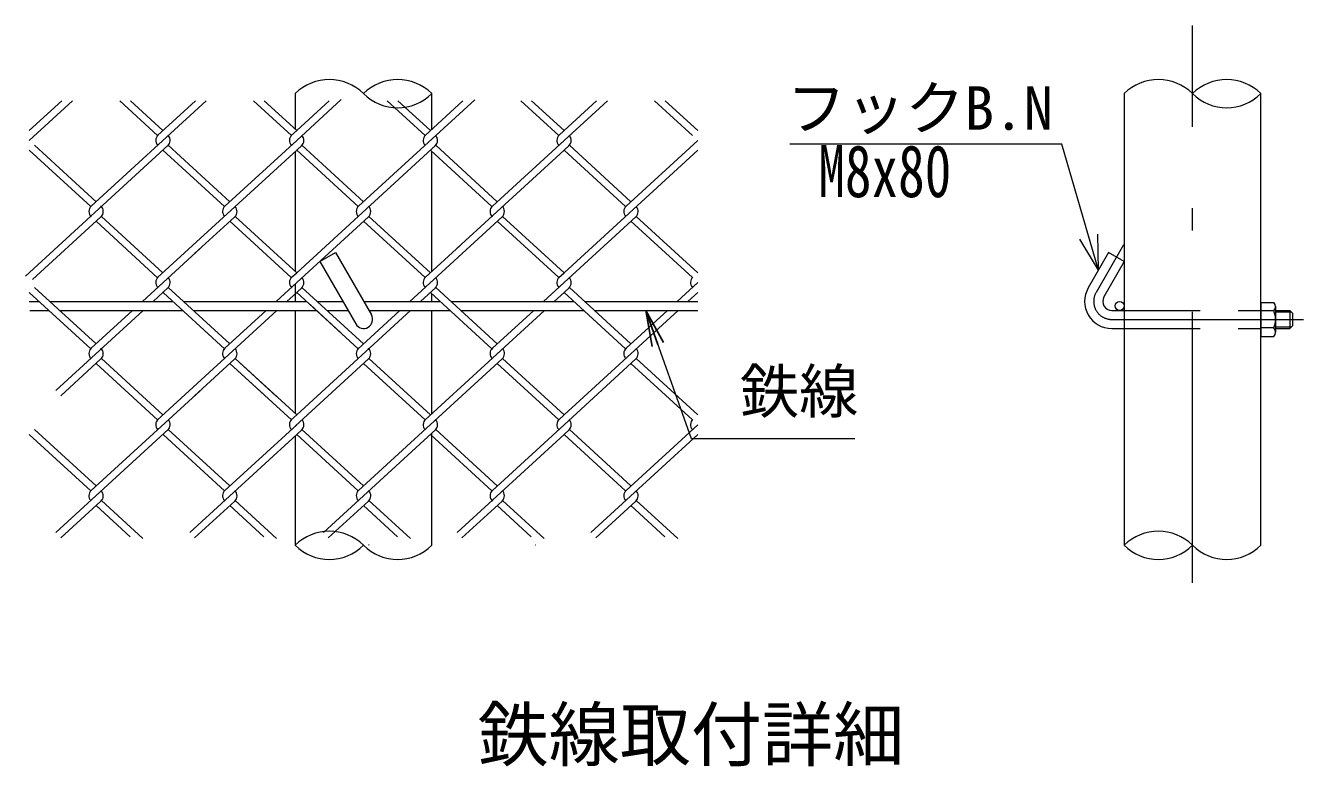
# Model space of a CAD drawing. Units: millimetres, scale not verified. Extents: x -4200 to 4200, y -2970 to 2970.
# Drawn here: x 1122 to 2537, y -22 to 798 of the extents above; entities that cross this region are included whole.
import ezdxf
from ezdxf.enums import TextEntityAlignment as Align

# ---------------------------------------------------------------- set-up
doc = ezdxf.new("R2010")
doc.units = ezdxf.units.MM
doc.header["$LTSCALE"] = 10
doc.linetypes.add('USER2', pattern=[50.5, 30, -9, 2.5, -9])
doc.linetypes.add('USER3', pattern=[12.6, 8.4, -4.2])
doc.layers.add('0-5_0', color=7, linetype='Continuous')
doc.layers.add('1-5_24', color=7, linetype='Continuous')
for name, color, linetype, lineweight in [('0-A_D-STR-TXT', 7, 'Continuous', 13), ('0-D_3', 3, 'Continuous', 13), ('0-E_26', 2, 'USER2', 13), ('0-F_1', 1, 'Continuous', 9), ('1-0_27', 7, 'Continuous', 13), ('1-1_28', 7, 'Continuous', 13), ('1-3_11', 59, 'Continuous', 9), ('1-4_2', 7, 'Continuous', 13)]:
    doc.layers.add(name, color=color, linetype=linetype, lineweight=lineweight)
doc.styles.add('ＭＳ ゴシック', font='')
doc.styles.get('ＭＳ ゴシック').set_extended_font_data('MS Gothic')

# ---------------------------------------------------------------- blocks, each defined once
blk = doc.blocks.new('_Open')
at = {"layer": '0-5_0'}
blk.add_line((-10, 1.667), (0, 0), dxfattribs=at)
blk.add_lwpolyline([(-10, -1.667), (0, 0), (-10, 0)], dxfattribs=at)

msp = doc.modelspace()

# ---------------------------------------------------------------- linework, layer by layer
at = {"layer": '0-A_D-STR-TXT'}
msp.add_lwpolyline([(2040, 340.8), (1859.12, 340.8), (1809.47, 481.01)], dxfattribs=at)
at = {"layer": '0-D_3'}
for p, q in [((1447.71, 537.07), (1465.03, 547.07)), ((1465.03, 547.07), (1504.85, 478.1)), ((2321.01, 547.07), (2298.51, 508.1)), ((2338.33, 537.07), (2321.01, 547.07)), ((1447.71, 537.07), (1487.53, 468.1)), ((2338.33, 537.07), (2315.83, 498.1)), ((1126.14, 493.1), (1137.05, 493.1)), ((1126.62, 483.1), (1147.97, 483.1)), ((1148.89, 493.1), (1285.07, 493.1)), ((1159.81, 483.1), (1295.98, 483.1)), ((1296.91, 493.1), (1433.09, 493.1)), ((1307.83, 483.1), (1444, 483.1)), ((1444.93, 493.1), (1473.09, 493.1)), ((1455.84, 483.1), (1478.87, 483.1)), ((1496.19, 493.1), (1581.11, 493.1)), ((1501.96, 483.1), (1592.02, 483.1)), ((1592.95, 493.1), (1729.13, 493.1)), ((1603.86, 483.1), (1740.04, 483.1)), ((1740.97, 493.1), (1866.23, 493.1)), ((1751.88, 483.1), (1866.23, 483.1)), ((2324.49, 483.1), (2338.33, 483.1)), ((2489.58, 491.85), (2489.58, 454.35)), ((2489.58, 491.85), (2504.08, 491.85)), ((2504.08, 482.48), (2489.58, 482.48)), ((2505.83, 487.91), (2505.83, 458.99)), ((2505.83, 483.1), (2521.49, 483.1)), ((2505.83, 481.35), (2523.24, 481.35)), ((2521.49, 483.1), (2521.49, 463.1)), ((2524.49, 480.1), (2521.49, 483.1)), ((2524.49, 480.1), (2524.49, 466.1)), ((2524.49, 480.1), (2524.49, 466.1)), ((2324.49, 463.1), (2338.33, 463.1)), ((2504.08, 463.73), (2489.58, 463.73)), ((2489.58, 454.35), (2504.08, 454.35)), ((2505.83, 464.85), (2523.24, 464.85)), ((2505.83, 463.1), (2521.49, 463.1)), ((2521.49, 463.1), (2524.49, 466.1))]:
    msp.add_line(p, q, dxfattribs=at)
at = {"layer": '0-D_3', "linetype": 'USER3'}
for p, q in [((2338.33, 483.1), (2489.58, 483.1)), ((2338.33, 463.1), (2489.58, 463.1))]:
    msp.add_line(p, q, dxfattribs=at)
at = {"layer": '0-D_3'}
msp.add_circle((2333.33, 488.1), 5, dxfattribs=at)
for centre, radius, start, end in [((2324.49, 493.1), 30, 150, 270), ((2324.49, 493.1), 10, 150, 270), ((2498.84, 487.17), 7.04, 318.21899, 41.78101), ((2479.85, 473.1), 25.99, 338.85295, 21.14705), ((1496.19, 473.1), 10, 210, 30), ((2498.68, 459.04), 7.15, 319.0514, 40.9486)]:
    msp.add_arc(centre, radius, start, end, dxfattribs=at)
at = {"layer": '0-E_26'}
for p, q in [((2413.96, 181.44), (2413.96, 798.42)), ((2337.43, 555.51), (2307.17, 503.1)), ((2324.49, 473.1), (2536.72, 473.1))]:
    msp.add_line(p, q, dxfattribs=at)
msp.add_arc((2324.49, 493.1), 20, 150, 270, dxfattribs=at)
at = {"layer": '0-F_1'}
for p, q in [((1420.56, 723.1), (1420.56, 683.62)), ((1571.81, 683.62), (1571.81, 723.1)), ((2338.33, 723.1), (2338.33, 223.1)), ((2489.58, 223.1), (2489.58, 723.1)), ((1420.56, 658.96), (1420.56, 526.29)), ((1571.81, 526.29), (1571.81, 658.96)), ((1420.56, 512.47), (1420.56, 493.1)), ((1571.81, 493.1), (1571.81, 501.62)), ((1420.56, 483.1), (1420.56, 368.95)), ((1571.81, 368.95), (1571.81, 483.1)), ((1420.56, 344.29), (1420.56, 223.1)), ((1571.81, 223.1), (1571.81, 347.25))]:
    msp.add_line(p, q, dxfattribs=at)
at = {"layer": '1-0_27'}
for centre, start, end in [((1458.37, 685.05), 45.18146, 134.81854), ((1534, 685.05), 45.18146, 134.81854), ((2376.15, 685.05), 45.18146, 134.81854), ((2451.77, 685.05), 45.18146, 134.81854), ((1534, 761.16), 225.18146, 314.81854), ((2451.77, 761.16), 225.18146, 314.81854), ((1458.37, 185.05), 45.18146, 134.81854), ((2376.15, 185.05), 45.18146, 134.81854), ((1458.37, 261.16), 225.18146, 314.81854), ((1534, 261.16), 225.18146, 314.81854), ((2376.15, 261.16), 225.18146, 314.81854), ((2451.77, 261.16), 225.18146, 314.81854)]:
    msp.add_arc(centre, 53.65, start, end, dxfattribs=at)
at = {"layer": '1-1_28'}
for p, q in [((2269.19, 667.15), (1968.17, 667.15)), ((2309.76, 527.59), (2269.19, 667.15)), ((2309.76, 527.59), (2308.92, 567.58)), ((2309.76, 527.59), (2289.04, 561.8))]:
    msp.add_line(p, q, dxfattribs=at)
at = {"layer": '1-3_11'}
for p, q in [((1126.14, 682.14), (1162.19, 715.17)), ((1126.14, 671.29), (1174.03, 715.17)), ((1194.74, 598.52), (1322.05, 715.17)), ((1226.27, 715.17), (1268.28, 676.67)), ((1238.11, 715.17), (1274.16, 682.14)), ((1268.24, 676.72), (1310.2, 715.17)), ((1374.29, 715.17), (1416.3, 676.67)), ((1422.18, 671.29), (1471.6, 716.58)), ((1490.78, 598.52), (1619.27, 716.26)), ((1522.31, 715.17), (1564.32, 676.67)), ((1534.15, 715.17), (1570.2, 682.14)), ((1564.28, 676.72), (1606.24, 715.17)), ((1670.33, 715.17), (1712.34, 676.67)), ((1718.21, 671.29), (1766.1, 715.17)), ((1818.35, 715.17), (1860.36, 676.67)), ((1830.19, 715.17), (1866.23, 682.14)), ((1416.26, 676.72), (1422.18, 682.14)), ((1712.29, 676.72), (1718.21, 682.14)), ((1122.05, 521.05), (1280.08, 665.86)), ((1132.04, 665.89), (1200.15, 603.47)), ((1280.03, 665.91), (1348.17, 603.47)), ((1342.76, 598.52), (1422.18, 671.29)), ((1422.18, 660.44), (1428.1, 665.86)), ((1422.18, 524.8), (1576.12, 665.86)), ((1428.08, 665.89), (1496.19, 603.47)), ((1576.07, 665.91), (1644.21, 603.47)), ((1638.8, 598.52), (1718.21, 671.29)), ((1718.21, 660.44), (1724.14, 665.86)), ((1724.11, 665.89), (1792.22, 603.47)), ((1786.82, 598.52), (1866.23, 671.29)), ((1126.14, 660.44), (1194.23, 598.05)), ((1268.24, 519.38), (1422.18, 660.44)), ((1274.16, 660.44), (1342.25, 598.05)), ((1422.18, 660.44), (1490.27, 598.05)), ((1570.67, 660.01), (1638.31, 598.03)), ((1599.78, 551.91), (1718.21, 660.44)), ((1718.21, 660.44), (1786.3, 598.05)), ((1718.21, 524.8), (1866.23, 660.44)), ((1206.07, 598.05), (1205.55, 598.52)), ((1502.11, 598.05), (1501.59, 598.52)), ((1650.13, 598.05), (1649.61, 598.52)), ((1129.66, 517.18), (1205.55, 586.72)), ((1194.74, 586.72), (1194.23, 587.2)), ((1200.15, 581.77), (1268.28, 519.34)), ((1206.07, 587.2), (1274.16, 524.8)), ((1309.14, 546.01), (1353.57, 586.72)), ((1348.17, 581.77), (1416.26, 519.38)), ((1354.09, 587.2), (1422.18, 524.8)), ((1422.18, 513.95), (1501.59, 586.72)), ((1490.78, 586.72), (1490.27, 587.2)), ((1496.19, 581.77), (1564.3, 519.36)), ((1502.11, 587.2), (1570.2, 524.8)), ((1547.44, 493.1), (1649.61, 586.72)), ((1638.8, 586.72), (1638.28, 587.2)), ((1644.21, 581.77), (1712.29, 519.38)), ((1650.13, 587.2), (1718.21, 524.8)), ((1718.21, 513.95), (1797.63, 586.72)), ((1792.22, 581.77), (1860.34, 519.36)), ((1798.14, 587.2), (1866.23, 524.8)), ((1564.28, 519.38), (1603.17, 555.02)), ((1251.4, 493.1), (1315.2, 551.56)), ((1416.26, 519.38), (1422.18, 524.8)), ((1712.29, 519.38), (1718.21, 524.8)), ((1399.42, 493.1), (1422.18, 513.95)), ((1695.46, 493.1), (1718.21, 513.95)), ((1843.48, 493.1), (1866.23, 513.95)), ((1126.14, 503.1), (1194.23, 440.71)), ((1132.04, 508.55), (1200.15, 446.14)), ((1263.25, 493.1), (1280.08, 508.53)), ((1274.63, 502.67), (1342.27, 440.69)), ((1280.03, 508.57), (1348.17, 446.14)), ((1411.26, 493.1), (1422.18, 503.1)), ((1422.18, 503.1), (1428.1, 508.53)), ((1422.18, 503.1), (1490.27, 440.71)), ((1428.08, 508.55), (1496.19, 446.14)), ((1559.28, 493.1), (1576.12, 508.53)), ((1570.67, 502.67), (1638.31, 440.69)), ((1576.07, 508.57), (1644.21, 446.14)), ((1707.3, 493.1), (1718.21, 503.1)), ((1718.21, 503.1), (1724.14, 508.53)), ((1718.21, 503.1), (1786.3, 440.71)), ((1724.11, 508.55), (1792.22, 446.14)), ((1855.32, 493.1), (1866.23, 503.1)), ((1155.72, 394.58), (1252.33, 483.1)), ((1194.74, 441.18), (1240.49, 483.1)), ((1267.77, 361.61), (1400.35, 483.1)), ((1342.76, 441.18), (1388.51, 483.1)), ((1422.18, 367.47), (1548.37, 483.1)), ((1436.94, 489.58), (1471.19, 458.19)), ((1490.27, 440.71), (1536.53, 483.1)), ((1564.25, 362.02), (1696.39, 483.1)), ((1638.8, 441.18), (1684.55, 483.1)), ((1718.21, 367.47), (1844.41, 483.1)), ((1786.82, 441.18), (1832.57, 483.1)), ((1206.07, 440.71), (1205.55, 441.18)), ((1502.11, 440.71), (1501.59, 441.18)), ((1161.13, 388.68), (1205.55, 429.39)), ((1194.74, 429.39), (1194.23, 429.86)), ((1200.15, 424.44), (1268.24, 362.04)), ((1206.07, 429.86), (1274.16, 367.47)), ((1309.14, 388.68), (1353.57, 429.39)), ((1348.15, 424.46), (1416.3, 362)), ((1348.17, 424.44), (1385.81, 389.94)), ((1354.07, 429.88), (1422.18, 367.47)), ((1354.09, 429.86), (1400, 387.79)), ((1420.93, 355.48), (1501.59, 429.39)), ((1490.78, 429.39), (1490.27, 429.86)), ((1490.78, 283.85), (1649.61, 429.39)), ((1496.19, 424.44), (1564.32, 362)), ((1502.11, 429.86), (1570.2, 367.47)), ((1644.21, 424.44), (1712.32, 362.02)), ((1650.13, 429.86), (1718.21, 367.47)), ((1718.21, 356.62), (1797.63, 429.39)), ((1792.22, 424.44), (1860.34, 362.02)), ((1798.14, 429.86), (1866.23, 367.47)), ((1194.74, 283.85), (1315.2, 394.22)), ((1342.76, 283.85), (1422.18, 356.62)), ((1416.26, 362.04), (1422.18, 367.47)), ((1638.8, 283.85), (1718.21, 356.62)), ((1712.29, 362.04), (1718.21, 367.47)), ((1786.82, 283.85), (1866.23, 356.62)), ((1126.14, 345.77), (1194.23, 283.38)), ((1132.04, 351.21), (1200.15, 288.8)), ((1155.72, 237.24), (1280.08, 351.19)), ((1274.63, 345.34), (1342.29, 283.33)), ((1280.03, 351.23), (1348.17, 288.8)), ((1303.74, 237.24), (1422.18, 345.77)), ((1422.18, 345.77), (1428.1, 351.19)), ((1422.18, 345.77), (1490.27, 283.38)), ((1428.08, 351.21), (1496.19, 288.8)), ((1451.76, 237.24), (1576.12, 351.19)), ((1570.67, 345.34), (1638.33, 283.33)), ((1576.07, 351.23), (1644.21, 288.8)), ((1599.78, 237.24), (1718.21, 345.77)), ((1718.21, 345.77), (1724.14, 351.19)), ((1718.21, 345.77), (1786.3, 283.38)), ((1724.11, 351.21), (1792.22, 288.8)), ((1747.8, 237.24), (1866.23, 345.77)), ((1650.13, 283.38), (1649.61, 283.85)), ((1161.13, 231.34), (1205.55, 272.05)), ((1206.07, 272.53), (1251.98, 230.46)), ((1309.14, 231.34), (1353.57, 272.05)), ((1354.09, 272.53), (1400, 230.46)), ((1457.16, 231.34), (1501.59, 272.05)), ((1502.11, 272.53), (1548.02, 230.46)), ((1605.18, 231.34), (1649.61, 272.05)), ((1638.8, 272.05), (1638.28, 272.53)), ((1650.13, 272.53), (1696.03, 230.46)), ((1753.2, 231.34), (1797.63, 272.05)), ((1798.14, 272.53), (1844.05, 230.46)), ((1200.15, 267.1), (1237.79, 232.61)), ((1348.17, 267.1), (1385.81, 232.61)), ((1496.19, 267.1), (1533.83, 232.61)), ((1644.21, 267.1), (1681.85, 232.61)), ((1792.22, 267.1), (1829.87, 232.61))]:
    msp.add_line(p, q, dxfattribs=at)
for points in [[(1386.13, 715.17), (1422.18, 682.14), (1458.22, 715.17)], [(1682.17, 715.17), (1718.21, 682.14), (1754.26, 715.17)]]:
    msp.add_lwpolyline(points, dxfattribs=at)
for centre, start, end in [((1274.16, 671.29), 132.5, 222.5), ((1274.16, 671.29), 132.5, 222.5), ((1274.16, 671.29), 312.5, 42.5), ((1274.16, 671.29), 312.5, 42.5), ((1422.18, 671.29), 132.5, 222.5), ((1422.18, 671.29), 312.5, 42.5), ((1570.2, 671.29), 132.5, 222.5), ((1570.2, 671.29), 132.5, 222.5), ((1570.2, 671.29), 312.5, 42.5), ((1570.2, 671.29), 312.5, 42.5), ((1718.21, 671.29), 132.5, 222.5), ((1718.21, 671.29), 312.5, 42.5), ((1200.15, 592.62), 132.5, 227.5), ((1200.15, 592.62), 312.5, 47.5), ((1348.17, 592.62), 132.5, 222.5), ((1348.17, 592.62), 312.5, 42.5), ((1496.19, 592.62), 132.5, 227.5), ((1496.19, 592.62), 312.5, 47.5), ((1644.21, 592.62), 132.5, 227.5), ((1644.21, 592.62), 312.5, 47.5), ((1792.22, 592.62), 132.5, 222.5), ((1792.22, 592.62), 312.5, 42.5), ((1274.16, 513.95), 132.5, 222.5), ((1274.16, 513.95), 132.5, 222.5), ((1274.16, 513.95), 312.5, 42.5), ((1274.16, 513.95), 312.5, 42.5), ((1422.18, 513.95), 132.5, 222.5), ((1422.18, 513.95), 312.5, 42.5), ((1570.2, 513.95), 132.5, 222.5), ((1570.2, 513.95), 132.5, 222.5), ((1570.2, 513.95), 312.5, 42.5), ((1570.2, 513.95), 312.5, 42.5), ((1718.21, 513.95), 132.5, 222.5), ((1718.21, 513.95), 312.5, 42.5), ((1866.23, 513.95), 132.5, 222.5), ((1866.23, 513.95), 132.5, 222.5), ((1200.15, 435.29), 132.5, 227.5), ((1200.15, 435.29), 312.5, 47.5), ((1348.17, 435.29), 132.5, 222.5), ((1348.17, 435.29), 312.5, 42.5), ((1496.19, 435.29), 132.5, 227.5), ((1496.19, 435.29), 312.5, 47.5), ((1644.21, 435.29), 132.5, 222.5), ((1644.21, 435.29), 312.5, 42.5), ((1792.22, 435.29), 132.5, 222.5), ((1792.22, 435.29), 312.5, 42.5), ((1274.16, 356.62), 132.5, 222.5), ((1274.16, 356.62), 312.5, 42.5), ((1422.18, 356.62), 132.5, 222.5), ((1422.18, 356.62), 312.5, 42.5), ((1570.2, 356.62), 132.5, 222.5), ((1570.2, 356.62), 132.5, 222.5), ((1570.2, 356.62), 312.5, 42.5), ((1570.2, 356.62), 312.5, 42.5), ((1718.21, 356.62), 132.5, 222.5), ((1718.21, 356.62), 312.5, 42.5), ((1866.23, 356.62), 132.5, 222.5), ((1866.23, 356.62), 132.5, 222.5), ((1200.15, 277.95), 132.5, 222.5), ((1200.15, 277.95), 312.5, 42.5), ((1348.17, 277.95), 132.5, 222.5), ((1348.17, 277.95), 312.5, 42.5), ((1496.19, 277.95), 132.5, 222.5), ((1496.19, 277.95), 312.5, 42.5), ((1644.21, 277.95), 132.5, 227.5), ((1644.21, 277.95), 312.5, 47.5), ((1792.22, 277.95), 132.5, 222.5), ((1792.22, 277.95), 312.5, 42.5)]:
    msp.add_arc(centre, 8, start, end, dxfattribs=at)
at = {"layer": '1-4_2'}
for p, q in [((1686.43, 223.37), (1686.13, 223.1)), ((1686.72, 223.1), (1686.43, 223.37))]:
    msp.add_line(p, q, dxfattribs=at)
msp.add_lwpolyline([(1502.4, 223.1), (1501.96, 223.51), (1501.52, 223.1)], dxfattribs=at)

# ---------------------------------------------------------------- block references
at = {"layer": '0-A_D-STR-TXT', "xscale": 4, "yscale": 4, "rotation": 109.50173}
msp.add_blockref('_Open', (1808.8, 482.9), dxfattribs=at)

# ---------------------------------------------------------------- texts
at = {"layer": '0-A_D-STR-TXT', "style": 'ＭＳ ゴシック'}
for s, p in [('フックB.N', (1964.72, 668.69)), ('鉄線', (1912.84, 355.16))]:
    msp.add_text(s, height=48.09, dxfattribs=at).set_placement(p, align=Align.BOTTOM_LEFT)
at = {"layer": '1-1_28', "style": 'ＭＳ ゴシック', "width": 0.75}
msp.add_text('M8x80', height=57.7, dxfattribs=at).set_placement((1999.68, 591.19), align=Align.BOTTOM_LEFT)
at = {"layer": '1-5_24', "style": 'ＭＳ ゴシック'}
msp.add_text('鉄線取付詳細', height=57.7, dxfattribs=at).set_placement((1622.5, -32.49), align=Align.BOTTOM_LEFT)

doc.saveas('drawing.dxf')
